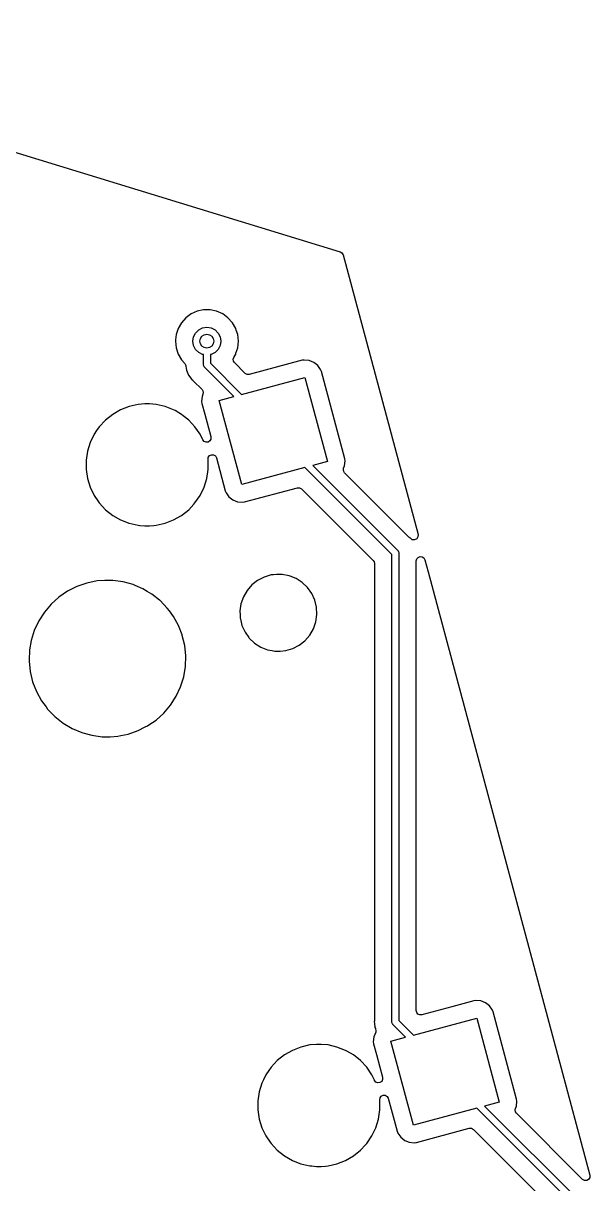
# Model space of a CAD drawing. Extents: x 41 to 271, y -133 to -23.
# Drawn here: x 247.19 to 263.45, y -57.5 to -24.16 of the extents above; entities that cross this region are included whole.
import ezdxf

# ---------------------------------------------------------------- set-up
doc = ezdxf.new("R2010")
doc.units = 0
doc.layers.add('BLACK', color=7, linetype='CONTINUOUS')

msp = doc.modelspace()

# ---------------------------------------------------------------- linework, layer by layer
at = {"layer": 'BLACK', "linetype": 'CONTINUOUS'}
for p, q in [((234.885, -24.155), (256.284, -30.7203)), ((256.284, -30.7203), (256.337, -30.7527)), ((256.337, -30.7527), (256.367, -30.8067)), ((256.367, -30.8067), (258.52, -38.8451)), ((251.854, -32.6171), (251.727, -32.7578)), ((252.007, -32.5058), (251.854, -32.6171)), ((252.18, -32.4289), (252.007, -32.5058)), ((252.365, -32.3895), (252.18, -32.4289)), ((252.555, -32.3895), (252.365, -32.3895)), ((252.365, -32.3895), (252.365, -32.3895)), ((252.74, -32.4289), (252.555, -32.3895)), ((252.555, -32.3895), (252.555, -32.3895)), ((252.913, -32.5058), (252.74, -32.4289)), ((253.066, -32.6171), (252.913, -32.5058)), ((253.193, -32.7578), (253.066, -32.6171)), ((251.633, -32.9217), (251.574, -33.1017)), ((251.727, -32.7578), (251.633, -32.9217)), ((252.136, -33.0549), (252.225, -32.9664)), ((252.225, -32.9664), (252.336, -32.9096)), ((252.336, -32.9096), (252.46, -32.89)), ((252.46, -32.89), (252.584, -32.9096)), ((252.584, -32.9096), (252.695, -32.9664)), ((252.695, -32.9664), (252.784, -33.0549)), ((253.287, -32.9217), (253.193, -32.7578)), ((253.305, -32.9778), (253.287, -32.9217)), ((253.346, -33.1017), (253.305, -32.9778)), ((251.559, -33.25), (251.555, -33.29)), ((251.555, -33.29), (251.564, -33.3814)), ((251.574, -33.1017), (251.559, -33.25)), ((252.06, -33.29), (252.08, -33.1664)), ((252.08, -33.4136), (252.06, -33.29)), ((252.08, -33.1664), (252.136, -33.0549)), ((252.784, -33.0549), (252.84, -33.1664)), ((252.84, -33.1664), (252.86, -33.29)), ((252.86, -33.29), (252.84, -33.4136)), ((253.365, -33.29), (253.346, -33.1017)), ((253.346, -33.4783), (253.365, -33.29)), ((251.564, -33.3814), (251.574, -33.4783)), ((251.574, -33.4783), (251.633, -33.6583)), ((251.633, -33.6583), (251.727, -33.8222)), ((252.136, -33.5251), (252.08, -33.4136)), ((252.225, -33.6136), (252.136, -33.5251)), ((252.336, -33.6704), (252.225, -33.6136)), ((252.36, -33.6742), (252.336, -33.6704)), ((252.36, -33.9659), (252.36, -33.6742)), ((252.584, -33.6704), (252.56, -33.6742)), ((252.56, -33.6742), (252.56, -33.9245)), ((252.695, -33.6136), (252.584, -33.6704)), ((252.784, -33.5251), (252.695, -33.6136)), ((252.84, -33.4136), (252.784, -33.5251)), ((253.23, -33.7569), (253.287, -33.6583)), ((253.287, -33.6583), (253.294, -33.6374)), ((253.294, -33.6374), (253.346, -33.4783)), ((251.727, -33.8222), (251.828, -33.934)), ((251.828, -33.934), (251.849, -33.9651)), ((251.849, -33.9651), (251.859, -34.0008)), ((251.859, -34.0008), (251.859, -34.0052)), ((251.859, -34.0052), (251.859, -34.0052)), ((251.859, -34.0052), (251.875, -34.1226)), ((252.362, -33.9736), (252.36, -33.9659)), ((252.361, -33.9815), (252.362, -33.9736)), ((252.372, -34.0024), (252.361, -33.9815)), ((252.379, -34.0247), (252.372, -34.0024)), ((252.56, -33.9245), (253.458, -34.8223)), ((253.214, -33.8081), (253.23, -33.7569)), ((253.221, -33.8613), (253.214, -33.8081)), ((253.25, -33.9066), (253.221, -33.8613)), ((253.557, -34.2134), (253.25, -33.9066)), ((255.192, -33.8395), (253.677, -34.2455)), ((255.251, -33.8303), (255.192, -33.8395)), ((255.394, -33.844), (255.251, -33.8303)), ((255.528, -33.8975), (255.394, -33.844)), ((255.641, -33.9864), (255.528, -33.8975)), ((255.721, -34.0993), (255.641, -33.9864)), ((251.875, -34.1226), (251.935, -34.2687)), ((251.935, -34.2687), (252.032, -34.3942)), ((252.386, -34.0294), (252.379, -34.0247)), ((252.389, -34.0366), (252.386, -34.0294)), ((253.235, -34.8821), (252.389, -34.0366)), ((253.458, -34.8223), (255.275, -34.3354)), ((253.612, -34.2455), (253.557, -34.2134)), ((253.677, -34.2455), (253.612, -34.2455)), ((255.275, -34.3354), (255.922, -36.7502)), ((255.724, -34.1037), (255.721, -34.0993)), ((255.746, -34.1596), (255.724, -34.1037)), ((256.418, -36.6669), (255.746, -34.1596)), ((252.032, -34.3942), (252.057, -34.4134)), ((252.057, -34.4134), (252.069, -34.4241)), ((252.069, -34.4241), (252.32, -34.6751)), ((252.32, -34.8762), (252.307, -35.0194)), ((252.32, -34.6751), (252.347, -34.7148)), ((252.347, -34.8088), (252.32, -34.8762)), ((252.347, -34.7148), (252.356, -34.7618)), ((252.356, -34.7618), (252.347, -34.8088)), ((252.812, -34.9954), (253.235, -34.8821)), ((253.459, -37.4102), (252.812, -34.9954)), ((249.983, -35.2618), (249.756, -35.393)), ((250.227, -35.1659), (249.983, -35.2618)), ((250.483, -35.1076), (250.227, -35.1659)), ((250.679, -35.0929), (250.483, -35.1076)), ((250.81, -35.0929), (250.679, -35.0929)), ((250.679, -35.0929), (250.679, -35.0929)), ((251.006, -35.1076), (250.81, -35.0929)), ((250.81, -35.0929), (250.81, -35.0929)), ((251.262, -35.1659), (251.006, -35.1076)), ((251.506, -35.2618), (251.262, -35.1659)), ((251.547, -35.2855), (251.506, -35.2618)), ((251.506, -35.2618), (251.506, -35.2618)), ((251.506, -35.2618), (251.506, -35.2618)), ((251.734, -35.393), (251.547, -35.2855)), ((252.307, -35.0194), (252.316, -35.0787)), ((252.316, -35.0787), (252.399, -35.3869)), ((249.551, -35.5566), (249.372, -35.7489)), ((249.756, -35.393), (249.551, -35.5566)), ((251.781, -35.4311), (251.734, -35.393)), ((251.939, -35.5566), (251.781, -35.4311)), ((252.117, -35.7489), (251.939, -35.5566)), ((251.939, -35.5566), (251.939, -35.5566)), ((251.939, -35.5566), (251.939, -35.5566)), ((252.399, -35.3869), (252.571, -36.0287)), ((249.224, -35.9657), (249.111, -36.202)), ((249.296, -35.8601), (249.224, -35.9657)), ((249.372, -35.7489), (249.296, -35.8601)), ((252.265, -35.9657), (252.117, -35.7489)), ((252.117, -35.7489), (252.117, -35.7489)), ((252.117, -35.7489), (252.117, -35.7489)), ((252.34, -36.1215), (252.265, -35.9657)), ((249.111, -36.202), (249.033, -36.4527)), ((252.342, -36.1259), (252.34, -36.1215)), ((252.381, -36.1723), (252.342, -36.1259)), ((252.437, -36.1949), (252.381, -36.1723)), ((252.497, -36.1884), (252.437, -36.1949)), ((252.547, -36.1542), (252.497, -36.1884)), ((252.575, -36.1005), (252.547, -36.1542)), ((252.571, -36.0287), (252.574, -36.04)), ((252.574, -36.04), (252.575, -36.1005)), ((249.033, -36.4527), (248.994, -36.7122)), ((252.492, -36.6903), (252.498, -36.6287)), ((252.498, -36.6287), (252.534, -36.5779)), ((252.534, -36.5779), (252.589, -36.5505)), ((252.589, -36.5505), (252.651, -36.5533)), ((252.651, -36.5533), (252.704, -36.5858)), ((252.704, -36.5858), (252.734, -36.6397)), ((252.734, -36.6397), (252.988, -37.586)), ((256.427, -36.7261), (256.418, -36.6669)), ((248.994, -36.7122), (248.994, -36.9745)), ((248.994, -36.9745), (249.033, -37.234)), ((252.456, -37.234), (252.495, -36.9745)), ((252.495, -36.7122), (252.492, -36.6903)), ((252.495, -36.9745), (252.495, -36.7122)), ((255.276, -36.9233), (253.459, -37.4102)), ((257.77, -39.4173), (255.276, -36.9233)), ((255.922, -36.7502), (255.499, -36.8635)), ((255.499, -36.8635), (257.941, -39.3052)), ((256.378, -36.9838), (256.386, -36.9367)), ((256.387, -37.0307), (256.378, -36.9838)), ((256.386, -36.9367), (256.413, -36.8694)), ((256.413, -36.8694), (256.427, -36.7261)), ((249.033, -37.234), (249.111, -37.4847)), ((252.379, -37.4847), (252.456, -37.234)), ((256.414, -37.0705), (256.387, -37.0307)), ((258.261, -38.9177), (256.414, -37.0705)), ((249.111, -37.4847), (249.224, -37.7211)), ((252.265, -37.7211), (252.379, -37.4847)), ((252.988, -37.586), (253.009, -37.6419)), ((253.009, -37.6419), (253.093, -37.7591)), ((253.542, -37.906), (255.057, -37.5001)), ((255.057, -37.5001), (255.121, -37.5001)), ((255.121, -37.5001), (255.177, -37.5322)), ((255.177, -37.5322), (257.233, -39.5883)), ((249.224, -37.7211), (249.35, -37.9056)), ((249.35, -37.9056), (249.372, -37.9378)), ((249.372, -37.9378), (249.551, -38.1302)), ((251.939, -38.1302), (252.081, -37.9764)), ((252.081, -37.9764), (252.117, -37.9378)), ((252.117, -37.9378), (252.265, -37.7211)), ((252.117, -37.9378), (252.117, -37.9378)), ((252.117, -37.9378), (252.117, -37.9378)), ((253.093, -37.7591), (253.206, -37.8481)), ((253.206, -37.8481), (253.34, -37.9016)), ((253.34, -37.9016), (253.34, -37.9016)), ((253.34, -37.9016), (253.483, -37.9153)), ((253.483, -37.9153), (253.529, -37.9081)), ((253.483, -37.9153), (253.483, -37.9153)), ((253.483, -37.9153), (253.483, -37.9153)), ((253.529, -37.9081), (253.542, -37.906)), ((249.551, -38.1302), (249.551, -38.1302)), ((249.551, -38.1302), (249.756, -38.2937)), ((249.756, -38.2937), (249.983, -38.4249)), ((251.506, -38.4249), (251.734, -38.2937)), ((251.734, -38.2937), (251.939, -38.1302)), ((249.983, -38.4249), (250.151, -38.4909)), ((250.151, -38.4909), (250.224, -38.5197)), ((250.224, -38.5197), (250.227, -38.5208)), ((250.227, -38.5208), (250.483, -38.5792)), ((250.483, -38.5792), (250.539, -38.5834)), ((250.539, -38.5834), (250.679, -38.5939)), ((250.679, -38.5939), (250.679, -38.5939)), ((250.679, -38.5939), (250.81, -38.5939)), ((250.81, -38.5939), (250.933, -38.5847)), ((250.81, -38.5939), (250.81, -38.5939)), ((250.933, -38.5847), (251.006, -38.5792)), ((251.006, -38.5792), (251.262, -38.5208)), ((251.262, -38.5208), (251.506, -38.4249)), ((258.273, -38.9284), (258.261, -38.9177)), ((258.296, -38.9458), (258.273, -38.9284)), ((258.298, -38.9476), (258.296, -38.9458)), ((258.302, -38.9527), (258.298, -38.9476)), ((258.356, -38.993), (258.302, -38.9527)), ((258.423, -38.9991), (258.356, -38.993)), ((258.484, -38.9694), (258.423, -38.9991)), ((258.519, -38.9124), (258.484, -38.9694)), ((258.52, -38.8451), (258.519, -38.9124)), ((257.941, -39.3052), (257.944, -39.3124)), ((257.944, -39.3124), (257.951, -39.3171)), ((257.951, -39.3171), (257.958, -39.3394)), ((257.958, -39.3394), (257.969, -39.3602)), ((257.233, -39.5883), (257.26, -39.6285)), ((257.26, -39.6285), (257.269, -39.676)), ((257.77, -52.8463), (257.77, -39.4173)), ((257.969, -39.3602), (257.968, -39.3682)), ((257.968, -39.3682), (257.97, -39.3759)), ((257.97, -39.3759), (257.97, -52.8048)), ((258.471, -39.6013), (258.485, -39.544)), ((258.471, -52.5214), (258.471, -39.6013)), ((258.485, -39.544), (258.523, -39.4997)), ((258.523, -39.4997), (258.578, -39.4784)), ((258.578, -39.4784), (258.637, -39.4848)), ((258.637, -39.4848), (258.686, -39.5175)), ((258.686, -39.5175), (258.714, -39.5692)), ((258.714, -39.5692), (258.807, -39.9142)), ((254.304, -40.0064), (254.102, -40.0657)), ((254.373, -39.9998), (254.304, -40.0064)), ((254.46, -39.9915), (254.373, -39.9998)), ((254.618, -39.9915), (254.46, -39.9915)), ((254.825, -40.0313), (254.618, -39.9915)), ((254.618, -39.9915), (254.618, -39.9915)), ((257.269, -39.676), (257.269, -52.7988)), ((258.807, -39.9142), (263.45, -57.2495)), ((248.728, -40.3367), (248.46, -40.4723)), ((249.012, -40.2382), (248.728, -40.3367)), ((249.306, -40.1783), (249.012, -40.2382)), ((249.531, -40.1633), (249.306, -40.1783)), ((249.756, -40.1633), (249.531, -40.1633)), ((249.531, -40.1633), (249.531, -40.1633)), ((250.054, -40.2033), (249.756, -40.1633)), ((250.344, -40.2827), (250.054, -40.2033)), ((250.054, -40.2033), (250.054, -40.2033)), ((250.054, -40.2033), (250.054, -40.2033)), ((250.399, -40.3059), (250.344, -40.2827)), ((250.621, -40.4), (250.399, -40.3059)), ((253.749, -40.2921), (253.612, -40.4511)), ((253.915, -40.1621), (253.749, -40.2921)), ((254.102, -40.0657), (253.915, -40.1621)), ((254.855, -40.0432), (254.825, -40.0313)), ((254.825, -40.0313), (254.825, -40.0313)), ((254.825, -40.0313), (254.825, -40.0313)), ((255.02, -40.1094), (254.855, -40.0432)), ((255.197, -40.2232), (255.02, -40.1094)), ((255.349, -40.3683), (255.197, -40.2232)), ((255.197, -40.2232), (255.197, -40.2232)), ((255.197, -40.2232), (255.197, -40.2232)), ((248.212, -40.6423), (247.989, -40.8439)), ((248.46, -40.4723), (248.212, -40.6423)), ((250.75, -40.4766), (250.621, -40.4)), ((250.879, -40.5531), (250.75, -40.4766)), ((251.104, -40.731), (250.879, -40.5531)), ((253.507, -40.6332), (253.438, -40.832)), ((253.612, -40.4511), (253.507, -40.6332)), ((255.35, -40.3693), (255.349, -40.3683)), ((255.471, -40.5397), (255.35, -40.3693)), ((255.558, -40.731), (255.471, -40.5397)), ((255.471, -40.5397), (255.471, -40.5397)), ((255.471, -40.5397), (255.471, -40.5397)), ((247.989, -40.8439), (247.795, -41.0734)), ((251.115, -40.7394), (251.104, -40.731)), ((251.324, -40.9554), (251.115, -40.7394)), ((251.386, -41.0402), (251.324, -40.9554)), ((253.438, -40.832), (253.409, -41.0324)), ((255.608, -40.9354), (255.558, -40.731)), ((255.618, -41.1455), (255.608, -40.9354)), ((247.633, -41.3266), (247.507, -41.5992)), ((247.795, -41.0734), (247.633, -41.3266)), ((251.502, -41.1973), (251.386, -41.0402)), ((251.643, -41.4547), (251.502, -41.1973)), ((253.409, -41.0324), (253.408, -41.0402)), ((253.408, -41.0402), (253.413, -41.1575)), ((253.413, -41.1575), (253.418, -41.2503)), ((253.418, -41.2503), (253.421, -41.2629)), ((253.421, -41.2629), (253.467, -41.4547)), ((255.588, -41.3537), (255.618, -41.1455)), ((247.507, -41.5992), (247.418, -41.8862)), ((251.646, -41.4608), (251.643, -41.4547)), ((251.748, -41.7239), (251.646, -41.4608)), ((253.467, -41.4547), (253.477, -41.4768)), ((253.477, -41.4768), (253.555, -41.6461)), ((253.555, -41.6461), (253.664, -41.7991)), ((255.414, -41.7346), (255.519, -41.5525)), ((255.519, -41.5525), (255.588, -41.3537)), ((247.418, -41.8862), (247.372, -42.161)), ((251.754, -41.7412), (251.748, -41.7239)), ((251.824, -42.0335), (251.754, -41.7412)), ((253.664, -41.7991), (253.677, -41.8174)), ((253.677, -41.8174), (253.829, -41.9626)), ((253.829, -41.9626), (253.829, -41.9626)), ((253.829, -41.9626), (253.829, -41.9626)), ((253.829, -41.9626), (254.006, -42.0763)), ((255.111, -42.0236), (255.276, -41.8936)), ((255.276, -41.8936), (255.414, -41.7346)), ((247.368, -42.1825), (247.359, -42.4362)), ((247.372, -42.161), (247.368, -42.1825)), ((251.854, -42.3325), (251.824, -42.0335)), ((251.844, -42.6328), (251.854, -42.3325)), ((254.006, -42.0763), (254.006, -42.0763)), ((254.006, -42.0763), (254.201, -42.1545)), ((254.201, -42.1545), (254.33, -42.1793)), ((254.33, -42.1793), (254.408, -42.1943)), ((254.408, -42.1943), (254.408, -42.1943)), ((254.408, -42.1943), (254.565, -42.1943)), ((254.565, -42.1943), (254.722, -42.1793)), ((254.565, -42.1943), (254.565, -42.1943)), ((254.722, -42.1793), (254.924, -42.12)), ((254.924, -42.12), (255.111, -42.0236)), ((247.359, -42.4362), (247.358, -42.4828)), ((247.358, -42.4828), (247.388, -42.7818)), ((251.794, -42.9291), (251.844, -42.6328)), ((247.388, -42.7818), (247.458, -43.0741)), ((251.705, -43.2161), (251.794, -42.9291)), ((247.458, -43.0741), (247.566, -43.3545)), ((251.579, -43.4887), (251.705, -43.2161)), ((247.566, -43.3545), (247.71, -43.618)), ((247.71, -43.618), (247.843, -43.7984)), ((251.417, -43.742), (251.579, -43.4887)), ((247.843, -43.7984), (247.888, -43.86)), ((247.888, -43.86), (248.097, -44.076)), ((251, -44.173), (251.223, -43.9714)), ((251.223, -43.9714), (251.417, -43.742)), ((248.097, -44.076), (248.333, -44.2622)), ((248.333, -44.2622), (248.592, -44.4153)), ((250.693, -44.373), (250.752, -44.3431)), ((250.752, -44.3431), (250.795, -44.3137)), ((250.795, -44.3137), (251, -44.173)), ((248.592, -44.4153), (248.868, -44.5326)), ((248.868, -44.5326), (248.868, -44.5326)), ((248.868, -44.5326), (248.868, -44.5326)), ((248.868, -44.5326), (248.904, -44.5425)), ((248.904, -44.5425), (249.158, -44.612)), ((249.158, -44.612), (249.456, -44.6521)), ((249.456, -44.6521), (249.681, -44.6521)), ((249.681, -44.6521), (249.906, -44.637)), ((249.681, -44.6521), (249.681, -44.6521)), ((249.906, -44.637), (249.99, -44.62)), ((249.99, -44.62), (250.2, -44.5772)), ((250.2, -44.5772), (250.484, -44.4786)), ((250.484, -44.4786), (250.693, -44.373)), ((260.122, -52.2404), (259.489, -52.41)), ((260.181, -52.2312), (260.122, -52.2404)), ((260.325, -52.2449), (260.181, -52.2312)), ((260.458, -52.2984), (260.325, -52.2449)), ((260.571, -52.3873), (260.458, -52.2984)), ((258.483, -52.5762), (258.471, -52.5214)), ((258.519, -52.6198), (258.483, -52.5762)), ((258.57, -52.643), (258.519, -52.6198)), ((258.627, -52.6412), (258.57, -52.643)), ((259.489, -52.41), (258.627, -52.6412)), ((260.636, -52.4783), (260.571, -52.3873)), ((260.655, -52.5046), (260.636, -52.4783)), ((260.676, -52.5605), (260.655, -52.5046)), ((261.348, -55.0678), (260.676, -52.5605)), ((257.268, -52.815), (257.264, -52.8463)), ((257.264, -52.8463), (257.269, -52.881)), ((257.269, -52.7988), (257.268, -52.815)), ((257.269, -52.881), (257.269, -52.8856)), ((257.269, -52.8856), (257.285, -53.003)), ((257.285, -53.003), (257.298, -53.0334)), ((257.772, -52.8539), (257.77, -52.8463)), ((257.771, -52.8619), (257.772, -52.8539)), ((257.782, -52.8828), (257.771, -52.8619)), ((257.789, -52.905), (257.782, -52.8828)), ((257.796, -52.9098), (257.789, -52.905)), ((257.799, -52.917), (257.796, -52.9098)), ((258.165, -53.2829), (257.799, -52.917)), ((257.97, -52.8048), (258.388, -53.2232)), ((258.388, -53.2232), (260.205, -52.7363)), ((260.205, -52.7363), (260.852, -55.1511)), ((257.251, -53.2771), (257.237, -53.4203)), ((257.305, -53.1428), (257.251, -53.2771)), ((257.298, -53.0334), (257.304, -53.0493)), ((257.304, -53.0493), (257.314, -53.096)), ((257.314, -53.096), (257.305, -53.1428)), ((257.742, -53.3963), (258.165, -53.2829)), ((254.914, -53.6627), (254.686, -53.7939)), ((255.158, -53.5668), (254.914, -53.6627)), ((255.414, -53.5084), (255.158, -53.5668)), ((255.61, -53.4937), (255.414, -53.5084)), ((255.741, -53.4937), (255.61, -53.4937)), ((255.61, -53.4937), (255.61, -53.4937)), ((255.937, -53.5084), (255.741, -53.4937)), ((255.741, -53.4937), (255.741, -53.4937)), ((256.193, -53.5668), (255.937, -53.5084)), ((256.437, -53.6627), (256.193, -53.5668)), ((256.478, -53.6864), (256.437, -53.6627)), ((256.437, -53.6627), (256.437, -53.6627)), ((256.437, -53.6627), (256.437, -53.6627)), ((257.237, -53.4203), (257.246, -53.4796)), ((257.246, -53.4796), (257.327, -53.7813)), ((258.389, -55.8111), (257.742, -53.3963)), ((254.481, -53.9574), (254.303, -54.1498)), ((254.686, -53.7939), (254.481, -53.9574)), ((256.664, -53.7939), (256.478, -53.6864)), ((256.869, -53.9574), (256.664, -53.7939)), ((256.664, -53.7939), (256.664, -53.7939)), ((257.048, -54.1498), (256.869, -53.9574)), ((256.869, -53.9574), (256.869, -53.9574)), ((256.869, -53.9574), (256.869, -53.9574)), ((257.327, -53.7813), (257.503, -54.4357)), ((254.238, -54.2441), (254.156, -54.3652)), ((254.303, -54.1498), (254.238, -54.2441)), ((257.195, -54.3665), (257.048, -54.1498)), ((257.048, -54.1498), (257.048, -54.1498)), ((257.048, -54.1498), (257.048, -54.1498)), ((254.041, -54.6029), (253.964, -54.8536)), ((254.087, -54.5076), (254.041, -54.6029)), ((254.155, -54.3665), (254.087, -54.5076)), ((254.156, -54.3652), (254.155, -54.3665)), ((257.27, -54.5224), (257.195, -54.3665)), ((257.273, -54.5268), (257.27, -54.5224)), ((257.311, -54.5732), (257.273, -54.5268)), ((257.367, -54.5958), (257.311, -54.5732)), ((257.427, -54.5893), (257.367, -54.5958)), ((257.477, -54.555), (257.427, -54.5893)), ((257.505, -54.5013), (257.477, -54.555)), ((257.503, -54.4357), (257.504, -54.4409)), ((257.504, -54.4409), (257.505, -54.5013)), ((253.964, -54.8536), (253.925, -55.1131)), ((257.429, -55.0296), (257.464, -54.9787)), ((257.464, -54.9787), (257.52, -54.9513)), ((257.52, -54.9513), (257.582, -54.9542)), ((257.582, -54.9542), (257.634, -54.9867)), ((257.634, -54.9867), (257.665, -55.0406)), ((253.925, -55.1131), (253.925, -55.3754)), ((257.422, -55.0912), (257.429, -55.0296)), ((257.426, -55.1131), (257.422, -55.0912)), ((257.426, -55.3754), (257.426, -55.1131)), ((257.665, -55.0406), (257.918, -55.9869)), ((260.206, -55.3242), (258.389, -55.8111)), ((263.03, -58.1477), (260.206, -55.3242)), ((260.852, -55.1511), (260.43, -55.2644)), ((260.43, -55.2644), (263.201, -58.0356)), ((261.308, -55.3847), (261.317, -55.3376)), ((261.317, -55.3376), (261.344, -55.2703)), ((261.344, -55.2703), (261.358, -55.127)), ((261.358, -55.127), (261.348, -55.0678)), ((253.925, -55.3754), (253.964, -55.6349)), ((253.964, -55.6349), (254.041, -55.8856)), ((257.309, -55.8856), (257.387, -55.6349)), ((257.387, -55.6349), (257.426, -55.3754)), ((261.318, -55.4316), (261.308, -55.3847)), ((261.344, -55.4714), (261.318, -55.4316)), ((263.242, -57.3693), (261.344, -55.4714)), ((254.041, -55.8856), (254.155, -56.122)), ((257.195, -56.122), (257.309, -55.8856)), ((257.918, -55.9869), (257.94, -56.0428)), ((258.473, -56.3069), (259.988, -55.9009)), ((259.988, -55.9009), (260.052, -55.9009)), ((260.052, -55.9009), (260.108, -55.933)), ((260.108, -55.933), (262.493, -58.3187)), ((254.155, -56.122), (254.278, -56.3025)), ((254.278, -56.3025), (254.303, -56.3387)), ((254.303, -56.3387), (254.481, -56.531)), ((257.012, -56.3773), (257.048, -56.3387)), ((257.048, -56.3387), (257.195, -56.122)), ((257.048, -56.3387), (257.048, -56.3387)), ((257.048, -56.3387), (257.048, -56.3387)), ((257.94, -56.0428), (258.023, -56.16)), ((258.023, -56.16), (258.137, -56.249)), ((258.137, -56.249), (258.27, -56.3025)), ((258.27, -56.3025), (258.27, -56.3025)), ((258.27, -56.3025), (258.413, -56.3162)), ((258.413, -56.3162), (258.459, -56.309)), ((258.413, -56.3162), (258.413, -56.3162)), ((258.413, -56.3162), (258.413, -56.3162)), ((258.459, -56.309), (258.473, -56.3069)), ((254.481, -56.531), (254.481, -56.5311)), ((254.481, -56.5311), (254.686, -56.6946)), ((256.664, -56.6946), (256.869, -56.5311)), ((256.869, -56.5311), (257.012, -56.3773)), ((254.686, -56.6946), (254.914, -56.8258)), ((254.914, -56.8258), (255.082, -56.8918)), ((255.082, -56.8918), (255.154, -56.9202)), ((255.154, -56.9202), (255.158, -56.9217)), ((255.158, -56.9217), (255.414, -56.98)), ((255.414, -56.98), (255.47, -56.9842)), ((255.47, -56.9842), (255.61, -56.9947)), ((255.61, -56.9947), (255.61, -56.9947)), ((255.61, -56.9947), (255.741, -56.9947)), ((255.741, -56.9947), (255.867, -56.9853)), ((255.741, -56.9947), (255.741, -56.9947)), ((255.867, -56.9853), (255.937, -56.98)), ((255.937, -56.98), (256.193, -56.9217)), ((256.193, -56.9217), (256.437, -56.8258)), ((256.437, -56.8258), (256.664, -56.6946)), ((263.45, -57.3137), (263.418, -57.3693)), ((263.45, -57.2495), (263.45, -57.3137)), ((263.298, -57.4014), (263.242, -57.3693)), ((263.362, -57.4014), (263.298, -57.4014)), ((263.418, -57.3693), (263.362, -57.4014))]:
    msp.add_line(p, q, dxfattribs=at)
at = {"layer": 'BLACK'}
msp.add_circle((252.46, -33.29), 0.2, dxfattribs=at)

doc.saveas('drawing.dxf')
